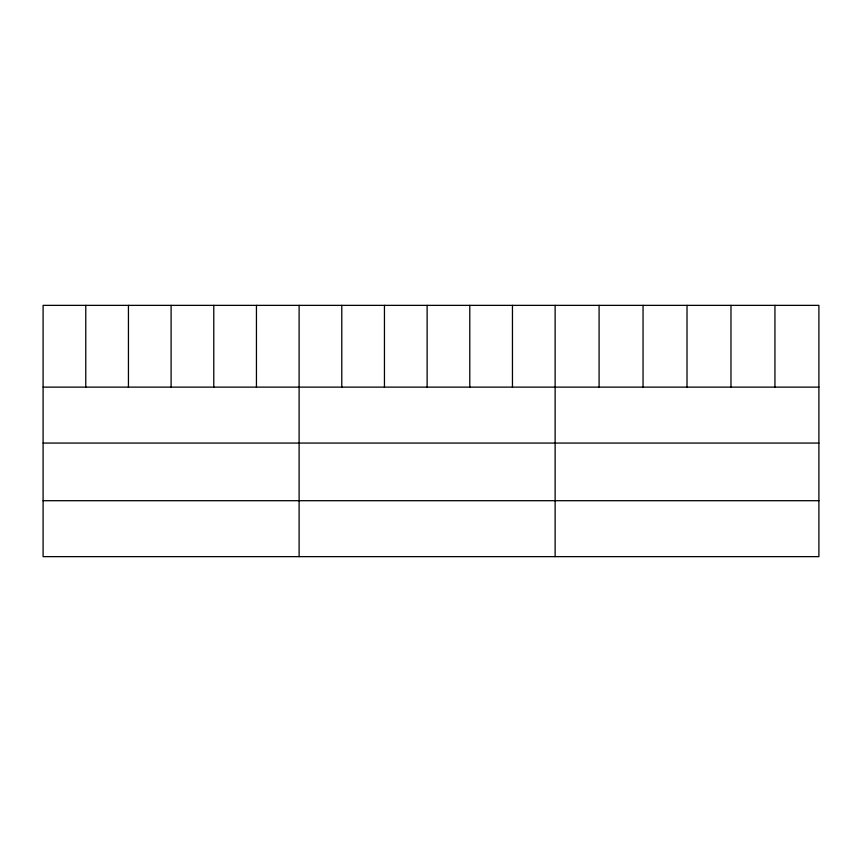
<?xml version="1.0" encoding="UTF-8"?>
<svg xmlns="http://www.w3.org/2000/svg" width="862" height="862" viewBox="0 0 862 862"><rect width="100%" height="100%" fill="white"/><g stroke="black" fill="none" stroke-linecap="round" stroke-linejoin="round"><path stroke-width="1.29" d="M818.9 387.124L818.9 556.636L43.1 556.636L43.1 305.363L818.9 305.363L818.9 387.124L43.1 387.124M43.1 443.068L818.9 443.068M43.1 500.703L818.9 500.703M774.938 305.363L774.938 387.124M730.976 305.363L730.976 387.124M687.014 305.363L687.014 387.124M643.052 305.363L643.052 387.124M599.09 305.363L599.09 387.124M555.128 305.363L555.128 556.636M512.459 305.363L512.459 387.124M469.79 305.363L469.79 387.124M427.121 305.363L427.121 387.124M384.452 305.363L384.452 387.124M341.783 305.363L341.783 387.124M299.114 305.363L299.114 556.636M256.445 305.363L256.445 387.124M213.776 305.363L213.776 387.124M171.107 305.363L171.107 387.124M128.438 305.363L128.438 387.124M85.769 305.363L85.769 387.124"/></g></svg>
